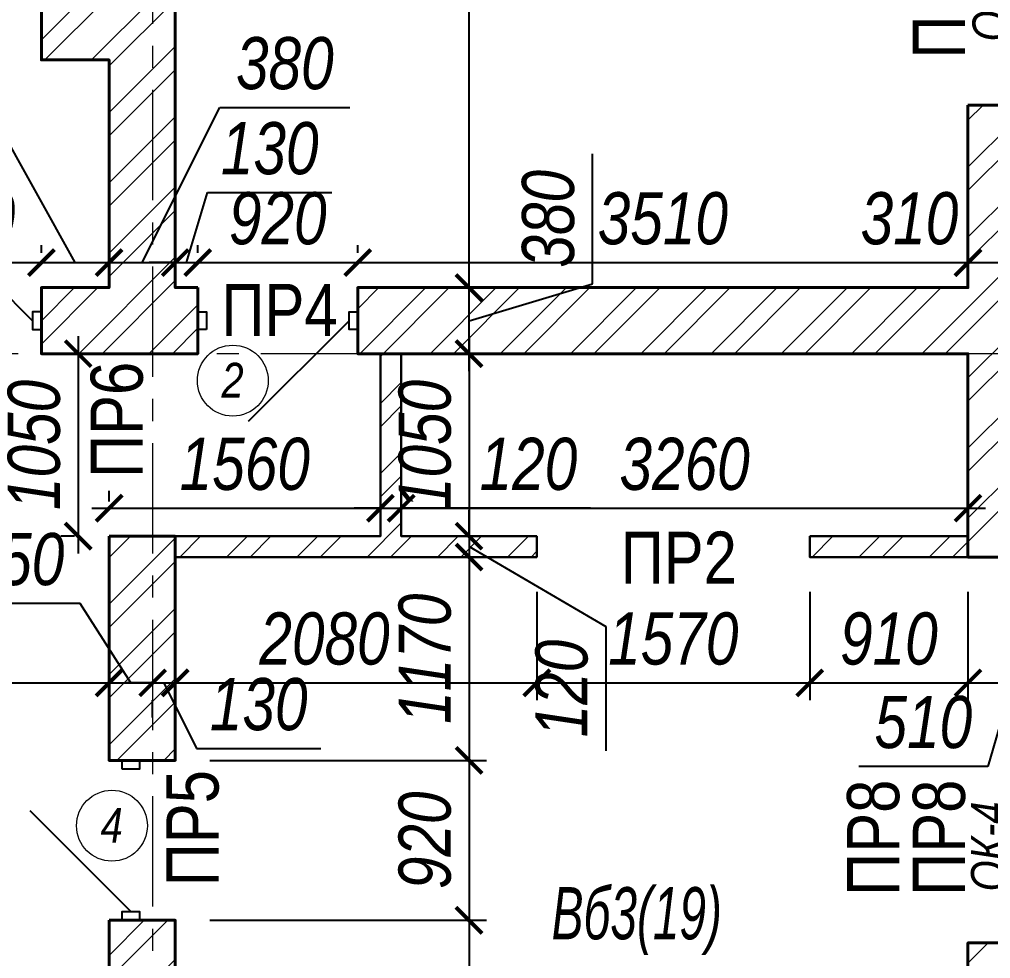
# Model space of a CAD drawing. Header units: millimetres. Extents: x 1582001 to 3303937, y 226471 to 491235.
# Drawn here: x 1807680 to 1813266, y 394728 to 400131 of the extents above; entities that cross this region are included whole.
import ezdxf
from ezdxf.enums import TextEntityAlignment as Align

# ---------------------------------------------------------------- set-up
doc = ezdxf.new("R2010")
doc.units = ezdxf.units.MM
doc.linetypes.add('CENTER', pattern=[50.8, 31.75, -6.35, 6.35, -6.35])
doc.layers.get('Defpoints').update_dxf_attribs({"color": 255, "lineweight": 30})
for name, color, linetype, lineweight in [('Двери', 173, 'Continuous', 25), ('Кирпич', 253, 'Continuous', 9), ('Маркировка', 253, 'Continuous', 18), ('Надписи', 7, 'Continuous', 15), ('Оси', 251, 'CENTER', 9), ('Перегородки', 202, 'Continuous', 30), ('ПЕРЕМЫЧКИ', 36, 'Continuous', 25), ('Размеры', 7, 'Continuous', 18), ('Стены несущие', 7, 'Continuous', 40)]:
    doc.layers.add(name, color=color, linetype=linetype, lineweight=lineweight)
doc.styles.add('style', font='ARIALNI.TTF', dxfattribs={"width": 0.98, "height": 300})
doc.styles.add('STYLE1', font='ARIALNI.TTF', dxfattribs={"height": 300})
doc.styles.add('стиль1', font='ARIALNI.TTF', dxfattribs={"width": 0.98, "height": 300})
doc.dimstyles.new('М100', dxfattribs={"dimtxt": 600, "dimasz": 150, "dimexe": 100, "dimexo": 200, "dimgap": 100, "dimtad": 1, "dimdec": 0, "dimtxsty": 'style', "dimblk": 'ARCHTICK', "dimcen": 150, "dimdle": 100, "dimclrt": 256, "dimadec": 0, "dimazin": 0, "dimtfac": 1, "dimtdec": 0, "dimtmove": 1, "dimatfit": 3, "dimldrblk": 'NONE', "dimfxl": 0, "dimarcsym": 0})

# ---------------------------------------------------------------- blocks, each defined once
blk = doc.blocks.new('*U14')
blk.add_line((-50, 0), (-721.8, 671.8))
for points in [[(-1000, 50), (-1050, 50), (-1050, -50), (-1000, -50)], [(0, 50), (-50, 50), (-50, -50), (0, -50)]]:
    blk.add_lwpolyline(points, close=True)
blk = doc.blocks.new('*U15')
blk.add_line((0, 50), (-579.8, 629.8))
for points in [[(-50, 870), (-50, 920), (50, 920), (50, 870)], [(-50, 0), (-50, 50), (50, 50), (50, 0)]]:
    blk.add_lwpolyline(points, close=True)
blk = doc.blocks.new('*U18')
blk.add_line((-50, 0), (-629.8, -579.8))
for points in [[(-870, -50), (-920, -50), (-920, 50), (-870, 50)], [(0, -50), (-50, -50), (-50, 50), (0, 50)]]:
    blk.add_lwpolyline(points, close=True)
blk = doc.blocks.new('_ArchTick')
at = {"color": 0, "linetype": 'ByBlock', "const_width": 0.15}
blk.add_lwpolyline([(-0.5, -0.5), (0.5, 0.5)], dxfattribs=at)
blk = doc.blocks.new('*D346')
at = {"layer": 'Defpoints', "color": 0, "lineweight": -3, "transparency": 16777216}
for p in [(1807805.7, 398732.2), (1806755.7, 398588.1), (1807805.7, 398588.1)]:
    blk.add_point(p, dxfattribs=at)
at = {"layer": 'Размеры', "color": 0, "lineweight": -2, "transparency": 16777216}
for p, q in [((1806755.7, 398788.1), (1806755.7, 398832.2)), ((1807805.7, 398788.1), (1807805.7, 398832.2)), ((1806655.7, 398732.2), (1807905.7, 398732.2))]:
    blk.add_line(p, q, dxfattribs=at)
at = {"layer": 'Размеры', "color": 0, "lineweight": -2, "transparency": 16777216, "xscale": 150, "yscale": 150, "zscale": 150, "rotation": 180}
blk.add_blockref('_ArchTick', (1806755.7, 398732.2), dxfattribs=at)
at = {"layer": 'Размеры', "color": 0, "lineweight": -2, "transparency": 16777216, "xscale": 150, "yscale": 150, "zscale": 150}
blk.add_blockref('_ArchTick', (1807805.7, 398732.2), dxfattribs=at)
at = {"layer": 'Размеры', "transparency": 16777216, "insert": (1807280.7, 398985.3), "char_height": 300, "attachment_point": 5, "style": 'style'}
blk.add_mtext('1050', dxfattribs=at)
blk = doc.blocks.new('_None')
blk = doc.blocks.new('*D347')
at = {"layer": 'Defpoints', "color": 0, "lineweight": -3, "transparency": 16777216}
for p in [(1808195.7, 398732.2), (1807805.7, 398588.1), (1808195.7, 398588.1)]:
    blk.add_point(p, dxfattribs=at)
at = {"layer": 'Размеры', "color": 0, "lineweight": -2, "transparency": 16777216}
for p, q in [((1807541.3, 399557.2), (1806794.6, 399557.2)), ((1808000.7, 398732.2), (1807541.3, 399557.2)), ((1807805.7, 398788.1), (1807805.7, 398832.2)), ((1808195.7, 398788.1), (1808195.7, 398832.2)), ((1807705.7, 398732.2), (1808295.7, 398732.2))]:
    blk.add_line(p, q, dxfattribs=at)
at = {"layer": 'Размеры', "color": 0, "lineweight": -2, "transparency": 16777216, "xscale": 150, "yscale": 150, "zscale": 150, "rotation": 180}
blk.add_blockref('_ArchTick', (1807805.7, 398732.2), dxfattribs=at)
at = {"layer": 'Размеры', "color": 0, "lineweight": -2, "transparency": 16777216, "xscale": 150, "yscale": 150, "zscale": 150}
blk.add_blockref('_ArchTick', (1808195.7, 398732.2), dxfattribs=at)
at = {"layer": 'Размеры', "transparency": 16777216, "insert": (1807168, 399810.3), "char_height": 300, "attachment_point": 5, "style": 'style'}
blk.add_mtext('390', dxfattribs=at)
blk = doc.blocks.new('*D348')
at = {"layer": 'Defpoints', "color": 0, "lineweight": -3, "transparency": 16777216}
for p in [(1808575.7, 398732.2), (1808195.7, 398588.1), (1808575.7, 398588.1)]:
    blk.add_point(p, dxfattribs=at)
at = {"layer": 'Размеры', "color": 0, "lineweight": -2, "transparency": 16777216}
for p, q in [((1808385.7, 398732.2), (1808833, 399624.7)), ((1808833, 399624.7), (1809579.7, 399624.7)), ((1808195.7, 398788.1), (1808195.7, 398832.2)), ((1808575.7, 398788.1), (1808575.7, 398832.2)), ((1808095.7, 398732.2), (1808675.7, 398732.2))]:
    blk.add_line(p, q, dxfattribs=at)
at = {"layer": 'Размеры', "color": 0, "lineweight": -2, "transparency": 16777216, "xscale": 150, "yscale": 150, "zscale": 150, "rotation": 180}
blk.add_blockref('_ArchTick', (1808195.7, 398732.2), dxfattribs=at)
at = {"layer": 'Размеры', "color": 0, "lineweight": -2, "transparency": 16777216, "xscale": 150, "yscale": 150, "zscale": 150}
blk.add_blockref('_ArchTick', (1808575.7, 398732.2), dxfattribs=at)
at = {"layer": 'Размеры', "transparency": 16777216, "insert": (1809206.3, 399877.8), "char_height": 300, "attachment_point": 5, "style": 'style'}
blk.add_mtext('380', dxfattribs=at)
blk = doc.blocks.new('*D349')
at = {"layer": 'Defpoints', "color": 0, "lineweight": -3, "transparency": 16777216}
for p in [(1808705.7, 398732.2), (1808575.7, 398588.1), (1808705.7, 398588.1)]:
    blk.add_point(p, dxfattribs=at)
at = {"layer": 'Размеры', "color": 0, "lineweight": -2, "transparency": 16777216}
for p, q in [((1808640.7, 398732.2), (1808761.7, 399135.3)), ((1808761.7, 399135.3), (1809476.9, 399135.3)), ((1808575.7, 398788.1), (1808575.7, 398832.2)), ((1808705.7, 398788.1), (1808705.7, 398832.2)), ((1808575.7, 398732.2), (1808425.7, 398732.2)), ((1808575.7, 398732.2), (1808705.7, 398732.2)), ((1808575.7, 398732.2), (1808705.7, 398732.2)), ((1808705.7, 398732.2), (1808855.7, 398732.2))]:
    blk.add_line(p, q, dxfattribs=at)
at = {"layer": 'Размеры', "color": 0, "lineweight": -2, "transparency": 16777216, "xscale": 150, "yscale": 150, "zscale": 150}
blk.add_blockref('_ArchTick', (1808575.7, 398732.2), dxfattribs=at)
at = {"layer": 'Размеры', "color": 0, "lineweight": -2, "transparency": 16777216, "xscale": 150, "yscale": 150, "zscale": 150, "rotation": 180}
blk.add_blockref('_ArchTick', (1808705.7, 398732.2), dxfattribs=at)
at = {"layer": 'Размеры', "transparency": 16777216, "insert": (1809119.3, 399388.5), "char_height": 300, "attachment_point": 5, "style": 'style'}
blk.add_mtext('130', dxfattribs=at)
blk = doc.blocks.new('*D350')
at = {"layer": 'Defpoints', "color": 0, "lineweight": -3, "transparency": 16777216}
for p in [(1809625.7, 398732.2), (1808705.7, 398588.1), (1809625.7, 398588.1)]:
    blk.add_point(p, dxfattribs=at)
at = {"layer": 'Размеры', "color": 0, "lineweight": -2, "transparency": 16777216}
for p, q in [((1808705.7, 398788.1), (1808705.7, 398832.2)), ((1809625.7, 398788.1), (1809625.7, 398832.2)), ((1808605.7, 398732.2), (1809725.7, 398732.2))]:
    blk.add_line(p, q, dxfattribs=at)
at = {"layer": 'Размеры', "color": 0, "lineweight": -2, "transparency": 16777216, "xscale": 150, "yscale": 150, "zscale": 150, "rotation": 180}
blk.add_blockref('_ArchTick', (1808705.7, 398732.2), dxfattribs=at)
at = {"layer": 'Размеры', "color": 0, "lineweight": -2, "transparency": 16777216, "xscale": 150, "yscale": 150, "zscale": 150}
blk.add_blockref('_ArchTick', (1809625.7, 398732.2), dxfattribs=at)
at = {"layer": 'Размеры', "transparency": 16777216, "insert": (1809165.7, 398985.3), "char_height": 300, "attachment_point": 5, "style": 'style'}
blk.add_mtext('920', dxfattribs=at)
blk = doc.blocks.new('*D351')
at = {"layer": 'Defpoints', "color": 0, "lineweight": -3, "transparency": 16777216}
for p in [(1813135.7, 398732.2), (1809625.7, 398588.1), (1813135.7, 398588.1)]:
    blk.add_point(p, dxfattribs=at)
at = {"layer": 'Размеры', "color": 0, "lineweight": -2, "transparency": 16777216}
for p, q in [((1809625.7, 398788.1), (1809625.7, 398832.2)), ((1813135.7, 398788.1), (1813135.7, 398832.2)), ((1809525.7, 398732.2), (1813235.7, 398732.2))]:
    blk.add_line(p, q, dxfattribs=at)
at = {"layer": 'Размеры', "color": 0, "lineweight": -2, "transparency": 16777216, "xscale": 150, "yscale": 150, "zscale": 150, "rotation": 180}
blk.add_blockref('_ArchTick', (1809625.7, 398732.2), dxfattribs=at)
at = {"layer": 'Размеры', "color": 0, "lineweight": -2, "transparency": 16777216, "xscale": 150, "yscale": 150, "zscale": 150}
blk.add_blockref('_ArchTick', (1813135.7, 398732.2), dxfattribs=at)
at = {"layer": 'Размеры', "transparency": 16777216, "insert": (1811380.7, 398985.3), "char_height": 300, "attachment_point": 5, "style": 'style'}
blk.add_mtext('3510', dxfattribs=at)
blk = doc.blocks.new('*D352')
at = {"layer": 'Defpoints', "color": 0, "lineweight": -3, "transparency": 16777216}
for p in [(1813445.7, 398732.2), (1813135.7, 398588.1), (1813445.7, 398604.5)]:
    blk.add_point(p, dxfattribs=at)
at = {"layer": 'Размеры', "color": 0, "lineweight": -2, "transparency": 16777216}
for p, q in [((1813135.7, 398788.1), (1813135.7, 398832.2)), ((1813445.7, 398804.5), (1813445.7, 398832.2)), ((1813035.7, 398732.2), (1813545.7, 398732.2))]:
    blk.add_line(p, q, dxfattribs=at)
at = {"layer": 'Размеры', "color": 0, "lineweight": -2, "transparency": 16777216, "xscale": 150, "yscale": 150, "zscale": 150, "rotation": 180}
blk.add_blockref('_ArchTick', (1813135.7, 398732.2), dxfattribs=at)
at = {"layer": 'Размеры', "color": 0, "lineweight": -2, "transparency": 16777216, "xscale": 150, "yscale": 150, "zscale": 150}
blk.add_blockref('_ArchTick', (1813445.7, 398732.2), dxfattribs=at)
at = {"layer": 'Размеры', "transparency": 16777216, "insert": (1812799.2, 398985.3), "char_height": 300, "attachment_point": 5, "style": 'style'}
blk.add_mtext('310', dxfattribs=at)
blk = doc.blocks.new('*D363')
at = {"layer": 'Defpoints', "color": 0, "lineweight": -3, "transparency": 16777216}
for p in [(1808195.7, 396314.3), (1808195.7, 396314.3), (1806235.7, 395888.1)]:
    blk.add_point(p, dxfattribs=at)
at = {"layer": 'Размеры', "color": 0, "lineweight": -2, "transparency": 16777216}
for p, q in [((1808195.7, 396514.3), (1808195.7, 396414.3)), ((1806235.7, 396088.1), (1806235.7, 396414.3)), ((1806135.7, 396314.3), (1808295.7, 396314.3))]:
    blk.add_line(p, q, dxfattribs=at)
at = {"layer": 'Размеры', "color": 0, "lineweight": -2, "transparency": 16777216, "xscale": 150, "yscale": 150, "zscale": 150, "rotation": 180}
blk.add_blockref('_ArchTick', (1806235.7, 396314.3), dxfattribs=at)
at = {"layer": 'Размеры', "color": 0, "lineweight": -2, "transparency": 16777216, "xscale": 150, "yscale": 150, "zscale": 150}
blk.add_blockref('_ArchTick', (1808195.7, 396314.3), dxfattribs=at)
at = {"layer": 'Размеры', "transparency": 16777216, "insert": (1807215.7, 396567.5), "char_height": 300, "attachment_point": 5, "style": 'style'}
blk.add_mtext('1960', dxfattribs=at)
blk = doc.blocks.new('*D257')
at = {"layer": 'Defpoints', "color": 0, "lineweight": -3, "transparency": 16777216}
for p in [(1808195.7, 396314.3), (1808445.7, 396314.3), (1808445.7, 396314.3)]:
    blk.add_point(p, dxfattribs=at)
at = {"layer": 'Размеры', "color": 0, "lineweight": -2, "transparency": 16777216}
for p, q in [((1808029.5, 396771.2), (1807284.2, 396771.2)), ((1808320.7, 396314.3), (1808029.5, 396771.2)), ((1808195.7, 396514.3), (1808195.7, 396414.3)), ((1808095.7, 396314.3), (1808545.7, 396314.3)), ((1808445.7, 396114.3), (1808445.7, 396214.3))]:
    blk.add_line(p, q, dxfattribs=at)
at = {"layer": 'Размеры', "color": 0, "lineweight": -2, "transparency": 16777216, "xscale": 150, "yscale": 150, "zscale": 150, "rotation": 180}
blk.add_blockref('_ArchTick', (1808195.7, 396314.3), dxfattribs=at)
at = {"layer": 'Размеры', "color": 0, "lineweight": -2, "transparency": 16777216, "xscale": 150, "yscale": 150, "zscale": 150}
blk.add_blockref('_ArchTick', (1808445.7, 396314.3), dxfattribs=at)
at = {"layer": 'Размеры', "transparency": 16777216, "insert": (1807656.9, 397024.4), "char_height": 300, "attachment_point": 5, "style": 'style'}
blk.add_mtext('250', dxfattribs=at)
blk = doc.blocks.new('*D364')
at = {"layer": 'Defpoints', "color": 0, "lineweight": -3, "transparency": 16777216}
for p in [(1808445.7, 396314.3), (1808575.7, 396314.3), (1808575.7, 396314.3)]:
    blk.add_point(p, dxfattribs=at)
at = {"layer": 'Размеры', "color": 0, "lineweight": -2, "transparency": 16777216}
for p, q in [((1808575.7, 396514.3), (1808575.7, 396414.3)), ((1808445.7, 396314.3), (1808295.7, 396314.3)), ((1808445.7, 396314.3), (1808575.7, 396314.3)), ((1808445.7, 396314.3), (1808575.7, 396314.3)), ((1808510.7, 396314.3), (1808698.2, 395936.7)), ((1808575.7, 396314.3), (1808725.7, 396314.3)), ((1808445.7, 396114.3), (1808445.7, 396214.3)), ((1808698.2, 395936.7), (1809413.4, 395936.7))]:
    blk.add_line(p, q, dxfattribs=at)
at = {"layer": 'Размеры', "color": 0, "lineweight": -2, "transparency": 16777216, "xscale": 150, "yscale": 150, "zscale": 150}
blk.add_blockref('_ArchTick', (1808445.7, 396314.3), dxfattribs=at)
at = {"layer": 'Размеры', "color": 0, "lineweight": -2, "transparency": 16777216, "xscale": 150, "yscale": 150, "zscale": 150, "rotation": 180}
blk.add_blockref('_ArchTick', (1808575.7, 396314.3), dxfattribs=at)
at = {"layer": 'Размеры', "transparency": 16777216, "insert": (1809055.8, 396189.9), "char_height": 300, "attachment_point": 5, "style": 'style'}
blk.add_mtext('130', dxfattribs=at)
blk = doc.blocks.new('*D365')
at = {"layer": 'Defpoints', "color": 0, "lineweight": -3, "transparency": 16777216}
for p in [(1810655.7, 397038.1), (1808575.7, 396314.3), (1810655.7, 396314.3)]:
    blk.add_point(p, dxfattribs=at)
at = {"layer": 'Размеры', "color": 0, "lineweight": -2, "transparency": 16777216}
for p, q in [((1810655.7, 396838.1), (1810655.7, 396214.3)), ((1808575.7, 396514.3), (1808575.7, 396414.3)), ((1808475.7, 396314.3), (1810755.7, 396314.3))]:
    blk.add_line(p, q, dxfattribs=at)
at = {"layer": 'Размеры', "color": 0, "lineweight": -2, "transparency": 16777216, "xscale": 150, "yscale": 150, "zscale": 150, "rotation": 180}
blk.add_blockref('_ArchTick', (1808575.7, 396314.3), dxfattribs=at)
at = {"layer": 'Размеры', "color": 0, "lineweight": -2, "transparency": 16777216, "xscale": 150, "yscale": 150, "zscale": 150}
blk.add_blockref('_ArchTick', (1810655.7, 396314.3), dxfattribs=at)
at = {"layer": 'Размеры', "transparency": 16777216, "insert": (1809434.5, 396567.5), "char_height": 300, "attachment_point": 5, "style": 'style'}
blk.add_mtext('2080', dxfattribs=at)
blk = doc.blocks.new('*D366')
at = {"layer": 'Defpoints', "color": 0, "lineweight": -3, "transparency": 16777216}
for p in [(1810655.7, 397038.1), (1812225.7, 397038.1), (1812225.7, 396314.3)]:
    blk.add_point(p, dxfattribs=at)
at = {"layer": 'Размеры', "color": 0, "lineweight": -2, "transparency": 16777216}
for p, q in [((1810655.7, 396838.1), (1810655.7, 396214.3)), ((1812225.7, 396838.1), (1812225.7, 396214.3)), ((1810555.7, 396314.3), (1812325.7, 396314.3))]:
    blk.add_line(p, q, dxfattribs=at)
at = {"layer": 'Размеры', "color": 0, "lineweight": -2, "transparency": 16777216, "xscale": 150, "yscale": 150, "zscale": 150, "rotation": 180}
blk.add_blockref('_ArchTick', (1810655.7, 396314.3), dxfattribs=at)
at = {"layer": 'Размеры', "color": 0, "lineweight": -2, "transparency": 16777216, "xscale": 150, "yscale": 150, "zscale": 150}
blk.add_blockref('_ArchTick', (1812225.7, 396314.3), dxfattribs=at)
at = {"layer": 'Размеры', "transparency": 16777216, "insert": (1811440.7, 396567.5), "char_height": 300, "attachment_point": 5, "style": 'style'}
blk.add_mtext('1570', dxfattribs=at)
blk = doc.blocks.new('*D367')
at = {"layer": 'Defpoints', "color": 0, "lineweight": -3, "transparency": 16777216}
for p in [(1812225.7, 397038.1), (1813135.7, 397038.1), (1813135.7, 396314.3)]:
    blk.add_point(p, dxfattribs=at)
at = {"layer": 'Размеры', "color": 0, "lineweight": -2, "transparency": 16777216}
for p, q in [((1812225.7, 396838.1), (1812225.7, 396214.3)), ((1813135.7, 396838.1), (1813135.7, 396214.3)), ((1812125.7, 396314.3), (1813235.7, 396314.3))]:
    blk.add_line(p, q, dxfattribs=at)
at = {"layer": 'Размеры', "color": 0, "lineweight": -2, "transparency": 16777216, "xscale": 150, "yscale": 150, "zscale": 150, "rotation": 180}
blk.add_blockref('_ArchTick', (1812225.7, 396314.3), dxfattribs=at)
at = {"layer": 'Размеры', "color": 0, "lineweight": -2, "transparency": 16777216, "xscale": 150, "yscale": 150, "zscale": 150}
blk.add_blockref('_ArchTick', (1813135.7, 396314.3), dxfattribs=at)
at = {"layer": 'Размеры', "transparency": 16777216, "insert": (1812680.7, 396567.5), "char_height": 300, "attachment_point": 5, "style": 'style'}
blk.add_mtext('910', dxfattribs=at)
blk = doc.blocks.new('*D368')
at = {"layer": 'Defpoints', "color": 0, "lineweight": -3, "transparency": 16777216}
for p in [(1813135.7, 397038.1), (1813645.7, 397038.1), (1813645.7, 396314.3)]:
    blk.add_point(p, dxfattribs=at)
at = {"layer": 'Размеры', "color": 0, "lineweight": -2, "transparency": 16777216}
for p, q in [((1813135.7, 396838.1), (1813135.7, 396214.3)), ((1813645.7, 396838.1), (1813645.7, 396214.3)), ((1813035.7, 396314.3), (1813745.7, 396314.3)), ((1813390.7, 396314.3), (1813249.7, 395833.5)), ((1813249.7, 395833.5), (1812508, 395833.5))]:
    blk.add_line(p, q, dxfattribs=at)
at = {"layer": 'Размеры', "color": 0, "lineweight": -2, "transparency": 16777216, "xscale": 150, "yscale": 150, "zscale": 150, "rotation": 180}
blk.add_blockref('_ArchTick', (1813135.7, 396314.3), dxfattribs=at)
at = {"layer": 'Размеры', "color": 0, "lineweight": -2, "transparency": 16777216, "xscale": 150, "yscale": 150, "zscale": 150}
blk.add_blockref('_ArchTick', (1813645.7, 396314.3), dxfattribs=at)
at = {"layer": 'Размеры', "transparency": 16777216, "insert": (1812878.9, 396086.7), "char_height": 300, "attachment_point": 5, "style": 'style'}
blk.add_mtext('510', dxfattribs=at)
blk = doc.blocks.new('*D303')
at = {"layer": 'Defpoints', "color": 0, "lineweight": -3, "transparency": 16777216}
for p in [(1809755.7, 397319.1), (1808195.7, 397158.1), (1809755.7, 397158.1)]:
    blk.add_point(p, dxfattribs=at)
at = {"layer": 'Размеры', "color": 0, "lineweight": -2, "transparency": 16777216}
for p, q in [((1808195.7, 397358.1), (1808195.7, 397419.1)), ((1809755.7, 397358.1), (1809755.7, 397419.1)), ((1808095.7, 397319.1), (1809855.7, 397319.1))]:
    blk.add_line(p, q, dxfattribs=at)
at = {"layer": 'Размеры', "color": 0, "lineweight": -2, "transparency": 16777216, "xscale": 150, "yscale": 150, "zscale": 150, "rotation": 180}
blk.add_blockref('_ArchTick', (1808195.7, 397319.1), dxfattribs=at)
at = {"layer": 'Размеры', "color": 0, "lineweight": -2, "transparency": 16777216, "xscale": 150, "yscale": 150, "zscale": 150}
blk.add_blockref('_ArchTick', (1809755.7, 397319.1), dxfattribs=at)
at = {"layer": 'Размеры', "transparency": 16777216, "insert": (1808975.7, 397572.3), "char_height": 300, "attachment_point": 5, "style": 'style'}
blk.add_mtext('1560', dxfattribs=at)
blk = doc.blocks.new('*D304')
at = {"layer": 'Defpoints', "color": 0, "lineweight": -3, "transparency": 16777216}
for p in [(1809875.7, 397319.1), (1809755.7, 397158.1), (1809875.7, 397158.1)]:
    blk.add_point(p, dxfattribs=at)
at = {"layer": 'Размеры', "color": 0, "lineweight": -2, "transparency": 16777216}
for p, q in [((1809755.7, 397358.1), (1809755.7, 397419.1)), ((1809875.7, 397358.1), (1809875.7, 397419.1)), ((1809755.7, 397319.1), (1809605.7, 397319.1)), ((1809755.7, 397319.1), (1809875.7, 397319.1)), ((1809755.7, 397319.1), (1809875.7, 397319.1)), ((1809875.7, 397319.1), (1810025.7, 397319.1)), ((1810965.1, 397319.1), (1809875.7, 397319.1))]:
    blk.add_line(p, q, dxfattribs=at)
at = {"layer": 'Размеры', "color": 0, "lineweight": -2, "transparency": 16777216, "xscale": 150, "yscale": 150, "zscale": 150}
blk.add_blockref('_ArchTick', (1809755.7, 397319.1), dxfattribs=at)
at = {"layer": 'Размеры', "color": 0, "lineweight": -2, "transparency": 16777216, "xscale": 150, "yscale": 150, "zscale": 150, "rotation": 180}
blk.add_blockref('_ArchTick', (1809875.7, 397319.1), dxfattribs=at)
at = {"layer": 'Размеры', "transparency": 16777216, "insert": (1810607.5, 397572.3), "char_height": 300, "attachment_point": 5, "style": 'style'}
blk.add_mtext('120', dxfattribs=at)
blk = doc.blocks.new('*D305')
at = {"layer": 'Defpoints', "color": 0, "lineweight": -3, "transparency": 16777216}
for p in [(1813135.7, 397319.1), (1809875.7, 397158.1), (1813135.7, 397158.1)]:
    blk.add_point(p, dxfattribs=at)
at = {"layer": 'Размеры', "color": 0, "lineweight": -2, "transparency": 16777216}
for p, q in [((1809875.7, 397358.1), (1809875.7, 397419.1)), ((1813135.7, 397358.1), (1813135.7, 397419.1)), ((1809775.7, 397319.1), (1813235.7, 397319.1))]:
    blk.add_line(p, q, dxfattribs=at)
at = {"layer": 'Размеры', "color": 0, "lineweight": -2, "transparency": 16777216, "xscale": 150, "yscale": 150, "zscale": 150, "rotation": 180}
blk.add_blockref('_ArchTick', (1809875.7, 397319.1), dxfattribs=at)
at = {"layer": 'Размеры', "color": 0, "lineweight": -2, "transparency": 16777216, "xscale": 150, "yscale": 150, "zscale": 150}
blk.add_blockref('_ArchTick', (1813135.7, 397319.1), dxfattribs=at)
at = {"layer": 'Размеры', "transparency": 16777216, "insert": (1811505.7, 397572.3), "char_height": 300, "attachment_point": 5, "style": 'style'}
blk.add_mtext('3260', dxfattribs=at)
blk = doc.blocks.new('*D306')
at = {"layer": 'Defpoints', "color": 0, "lineweight": -3, "transparency": 16777216}
for p in [(1809875.7, 398208.1), (1809875.7, 397158.1), (1810265.7, 397158.1)]:
    blk.add_point(p, dxfattribs=at)
at = {"layer": 'Размеры', "color": 0, "lineweight": -2, "transparency": 16777216}
for p, q in [((1810265.7, 398308.1), (1810265.7, 397058.1)), ((1810075.7, 398208.1), (1810365.7, 398208.1)), ((1810075.7, 397158.1), (1810365.7, 397158.1))]:
    blk.add_line(p, q, dxfattribs=at)
at = {"layer": 'Размеры', "color": 0, "lineweight": -2, "transparency": 16777216, "xscale": 150, "yscale": 150, "zscale": 150}
for p, rotation in [((1810265.7, 398208.1), 90), ((1810265.7, 397158.1), 270)]:
    blk.add_blockref('_ArchTick', p, dxfattribs=dict(at, rotation=rotation))
at = {"layer": 'Размеры', "transparency": 16777216, "insert": (1810012.5, 397683.1), "char_height": 300, "attachment_point": 5, "rotation": 90, "style": 'style'}
blk.add_mtext('1050', dxfattribs=at)
blk = doc.blocks.new('*D307')
at = {"layer": 'Defpoints', "color": 0, "lineweight": -3, "transparency": 16777216}
for p in [(1809875.7, 397158.1), (1809870.9, 397038.1), (1810265.7, 397038.1)]:
    blk.add_point(p, dxfattribs=at)
at = {"layer": 'Размеры', "color": 0, "lineweight": -2, "transparency": 16777216}
for p, q in [((1810265.7, 397158.1), (1810265.7, 397308.1)), ((1810075.7, 397158.1), (1810365.7, 397158.1)), ((1810265.7, 397158.1), (1810265.7, 397038.1)), ((1810265.7, 397158.1), (1810265.7, 397038.1)), ((1810265.7, 397098.1), (1811052.4, 396639.3)), ((1810070.9, 397038.1), (1810365.7, 397038.1)), ((1810265.7, 397038.1), (1810265.7, 396888.1)), ((1811052.4, 396639.3), (1811052.4, 395924.1))]:
    blk.add_line(p, q, dxfattribs=at)
at = {"layer": 'Размеры', "color": 0, "lineweight": -2, "transparency": 16777216, "xscale": 150, "yscale": 150, "zscale": 150}
for p, rotation in [((1810265.7, 397158.1), 270), ((1810265.7, 397038.1), 90)]:
    blk.add_blockref('_ArchTick', p, dxfattribs=dict(at, rotation=rotation))
at = {"layer": 'Размеры', "transparency": 16777216, "insert": (1810799.2, 396281.7), "char_height": 300, "attachment_point": 5, "rotation": 90, "style": 'style'}
blk.add_mtext('120', dxfattribs=at)
blk = doc.blocks.new('*D308')
at = {"layer": 'Defpoints', "color": 0, "lineweight": -3, "transparency": 16777216}
for p in [(1809870.9, 397038.1), (1808575.7, 395868.1), (1810265.7, 395868.1)]:
    blk.add_point(p, dxfattribs=at)
at = {"layer": 'Размеры', "color": 0, "lineweight": -2, "transparency": 16777216}
for p, q in [((1810265.7, 397138.1), (1810265.7, 395768.1)), ((1810070.9, 397038.1), (1810365.7, 397038.1)), ((1808775.7, 395868.1), (1810365.7, 395868.1))]:
    blk.add_line(p, q, dxfattribs=at)
at = {"layer": 'Размеры', "color": 0, "lineweight": -2, "transparency": 16777216, "xscale": 150, "yscale": 150, "zscale": 150}
for p, rotation in [((1810265.7, 397038.1), 90), ((1810265.7, 395868.1), 270)]:
    blk.add_blockref('_ArchTick', p, dxfattribs=dict(at, rotation=rotation))
at = {"layer": 'Размеры', "transparency": 16777216, "insert": (1810012.5, 396453.1), "char_height": 300, "attachment_point": 5, "rotation": 90, "style": 'style'}
blk.add_mtext('1170', dxfattribs=at)
blk = doc.blocks.new('*D309')
at = {"layer": 'Defpoints', "color": 0, "lineweight": -3, "transparency": 16777216}
for p in [(1808575.7, 395868.1), (1808575.7, 394948.1), (1810265.7, 394948.1)]:
    blk.add_point(p, dxfattribs=at)
at = {"layer": 'Размеры', "color": 0, "lineweight": -2, "transparency": 16777216}
for p, q in [((1810265.7, 395968.1), (1810265.7, 394848.1)), ((1808775.7, 395868.1), (1810365.7, 395868.1)), ((1808775.7, 394948.1), (1810365.7, 394948.1))]:
    blk.add_line(p, q, dxfattribs=at)
at = {"layer": 'Размеры', "color": 0, "lineweight": -2, "transparency": 16777216, "xscale": 150, "yscale": 150, "zscale": 150}
for p, rotation in [((1810265.7, 395868.1), 90), ((1810265.7, 394948.1), 270)]:
    blk.add_blockref('_ArchTick', p, dxfattribs=dict(at, rotation=rotation))
at = {"layer": 'Размеры', "transparency": 16777216, "insert": (1810012.5, 395408.1), "char_height": 300, "attachment_point": 5, "rotation": 90, "style": 'style'}
blk.add_mtext('920', dxfattribs=at)
blk = doc.blocks.new('*D310')
at = {"layer": 'Defpoints', "color": 0, "lineweight": -3, "transparency": 16777216}
for p in [(1808575.7, 394948.1), (1808575.7, 393648.1), (1810265.7, 393648.1)]:
    blk.add_point(p, dxfattribs=at)
at = {"layer": 'Размеры', "color": 0, "lineweight": -2, "transparency": 16777216}
for p, q in [((1810265.7, 395048.1), (1810265.7, 393548.1)), ((1808775.7, 394948.1), (1810365.7, 394948.1)), ((1808775.7, 393648.1), (1810365.7, 393648.1))]:
    blk.add_line(p, q, dxfattribs=at)
at = {"layer": 'Размеры', "color": 0, "lineweight": -2, "transparency": 16777216, "xscale": 150, "yscale": 150, "zscale": 150}
for p, rotation in [((1810265.7, 394948.1), 90), ((1810265.7, 393648.1), 270)]:
    blk.add_blockref('_ArchTick', p, dxfattribs=dict(at, rotation=rotation))
at = {"layer": 'Размеры', "transparency": 16777216, "insert": (1810012.5, 394298.1), "char_height": 300, "attachment_point": 5, "rotation": 90, "style": 'style'}
blk.add_mtext('1300', dxfattribs=at)
blk = doc.blocks.new('*D318')
at = {"layer": 'Defpoints', "color": 0, "lineweight": -3, "transparency": 16777216}
for p in [(1809625.7, 398588.1), (1810265.7, 398588.1), (1809625.7, 398208.1)]:
    blk.add_point(p, dxfattribs=at)
at = {"layer": 'Размеры', "color": 0, "lineweight": -2, "transparency": 16777216}
for p, q in [((1810975.2, 398611), (1810975.2, 399357.6)), ((1810265.7, 398108.1), (1810265.7, 398688.1)), ((1809825.7, 398588.1), (1810365.7, 398588.1)), ((1810265.7, 398398.1), (1810975.2, 398611)), ((1809825.7, 398208.1), (1810365.7, 398208.1))]:
    blk.add_line(p, q, dxfattribs=at)
at = {"layer": 'Размеры', "color": 0, "lineweight": -2, "transparency": 16777216, "xscale": 150, "yscale": 150, "zscale": 150}
for p, rotation in [((1810265.7, 398588.1), 90), ((1810265.7, 398208.1), 270)]:
    blk.add_blockref('_ArchTick', p, dxfattribs=dict(at, rotation=rotation))
at = {"layer": 'Размеры', "transparency": 16777216, "insert": (1810722, 398984.3), "char_height": 300, "attachment_point": 5, "rotation": 90, "style": 'style'}
blk.add_mtext('380', dxfattribs=at)
blk = doc.blocks.new('*D185')
at = {"layer": 'Defpoints', "color": 0, "lineweight": -3, "transparency": 16777216}
for p in [(1810265.7, 404188.1), (1810265.7, 404188.1), (1809625.7, 398588.1)]:
    blk.add_point(p, dxfattribs=at)
at = {"layer": 'Размеры', "color": 0, "lineweight": -2, "transparency": 16777216}
for p, q in [((1810265.7, 398488.1), (1810265.7, 404288.1)), ((1810065.7, 404188.1), (1810165.7, 404188.1)), ((1809825.7, 398588.1), (1810365.7, 398588.1))]:
    blk.add_line(p, q, dxfattribs=at)
at = {"layer": 'Размеры', "color": 0, "lineweight": -2, "transparency": 16777216, "xscale": 150, "yscale": 150, "zscale": 150}
for p, rotation in [((1810265.7, 404188.1), 90), ((1810265.7, 398588.1), 270)]:
    blk.add_blockref('_ArchTick', p, dxfattribs=dict(at, rotation=rotation))
at = {"layer": 'Размеры', "transparency": 16777216, "insert": (1810012.5, 401793.2), "char_height": 300, "attachment_point": 5, "rotation": 90, "style": 'style'}
blk.add_mtext('5600', dxfattribs=at)
blk = doc.blocks.new('*D790')
at = {"layer": 'Defpoints', "color": 0, "lineweight": -3, "transparency": 16777216}
for p in [(1807945.9, 398208.1), (1808017.4, 397158.1), (1808195.7, 397158.1)]:
    blk.add_point(p, dxfattribs=at)
at = {"layer": 'Размеры', "color": 0, "lineweight": -2, "transparency": 16777216}
for p, q in [((1808017.4, 398308.1), (1808017.4, 397058.1)), ((1808145.9, 398208.1), (1808117.4, 398208.1)), ((1807995.7, 397158.1), (1807917.4, 397158.1))]:
    blk.add_line(p, q, dxfattribs=at)
at = {"layer": 'Размеры', "color": 0, "lineweight": -2, "transparency": 16777216, "xscale": 150, "yscale": 150, "zscale": 150}
for p, rotation in [((1808017.4, 398208.1), 90), ((1808017.4, 397158.1), 270)]:
    blk.add_blockref('_ArchTick', p, dxfattribs=dict(at, rotation=rotation))
at = {"layer": 'Размеры', "transparency": 16777216, "insert": (1807764.2, 397683.1), "char_height": 300, "attachment_point": 5, "rotation": 90, "style": 'style'}
blk.add_mtext('1050', dxfattribs=at)

msp = doc.modelspace()

# ---------------------------------------------------------------- hatches: boundary and pattern name
at = {"layer": 'Кирпич'}
h = msp.add_hatch(dxfattribs=at)
h.set_pattern_fill('ANSI32', color=256, scale=30, style=0)
h.set_pattern_definition([(45, (344110.15, 96926.34), (-202.055763, 202.055763), []), (45, (344244.86, 96926.34), (-202.055763, 202.055763), [])])
h.paths.add_polyline_path([(1800655.7, 394708.1), (1800655.7, 394773.1), (1801165.7, 394773.1), (1801165.7, 394198.1), (1798695.7, 394198.1), (1798695.7, 392098.1), (1801825.7, 392098.1), (1801825.7, 391718.1), (1798695.7, 391718.1), (1798695.7, 388328.1), (1799615.7, 388328.1), (1799615.7, 387818.1), (1798185.7, 387818.1), (1798185.7, 394708.1)])
h.paths.add_polyline_path([(1801165.7, 393158.1), (1801045.7, 393158.1), (1801045.7, 394198.1), (1801165.7, 394198.1), (1801165.7, 393398.1), (1805075.7, 393398.1), (1805075.7, 394578.1), (1805195.7, 394578.1), (1805195.7, 393278.1), (1801165.7, 393278.1)])
h.paths.add_polyline_path([(1802745.7, 392098.1), (1804165.7, 392098.1), (1804165.7, 391718.1), (1802745.7, 391718.1)])
h.paths.add_polyline_path([(1803395.7, 391718.1), (1803515.7, 391718.1), (1803515.7, 388328.1), (1803395.7, 388328.1)])
h.paths.add_polyline_path([(1802875.7, 388328.1), (1804295.7, 388328.1), (1804295.7, 387818.1), (1802875.7, 387818.1)])
h.paths.add_polyline_path([(1808195.7, 392218.1), (1808575.7, 392218.1), (1808575.7, 387578.1), (1808065.7, 387578.1), (1808065.7, 387818.1), (1807555.7, 387818.1), (1807555.7, 388328.1), (1808195.7, 388328.1), (1808195.7, 391718.1), (1805085.7, 391718.1), (1805085.7, 392098.1), (1808195.7, 392098.1)])
h.paths.add_polyline_path([(1808575.7, 386528.1), (1808065.7, 386528.1), (1808065.7, 386018.1), (1808575.7, 386018.1)])
h.paths.add_polyline_path([(1808195.7, 394948.1), (1808575.7, 394948.1), (1808575.7, 393648.1), (1813135.7, 393648.1), (1813135.7, 394818.1), (1813645.7, 394818.1), (1813645.7, 391088.1), (1813135.7, 391088.1), (1813135.7, 393268.4), (1808575.7, 393268.4), (1808575.7, 393138.1), (1808195.7, 393138.1)])
h.paths.add_polyline_path([(1813135.7, 388738.1), (1813645.7, 388738.1), (1813645.7, 386018.1), (1813135.7, 386018.1)])
h.paths.add_polyline_path([(1808195.7, 397158.1), (1808575.7, 397158.1), (1808575.7, 395868.1), (1808195.7, 395868.1)])
h.paths.add_polyline_path([(1809755.7, 398208.1), (1809755.7, 397158.1), (1808575.7, 397158.1), (1808575.7, 397038.1), (1810655.7, 397038.1), (1810655.7, 397158.1), (1809875.7, 397158.1), (1809875.7, 398208.1)])
h.paths.add_polyline_path([(1813135.7, 399638.1), (1813645.7, 399638.1), (1813645.7, 397038.1), (1813135.7, 397038.1), (1813135.7, 398208.1), (1809625.7, 398208.1), (1809625.7, 398588.1), (1813135.7, 398588.1)])
h.paths.add_polyline_path([(1812225.7, 397158.1), (1813135.7, 397158.1), (1813135.7, 397038.1), (1812225.7, 397038.1)], flags=17)
h.paths.add_polyline_path([(1803125.7, 396008.1), (1803515.7, 396008.1), (1803515.7, 398208.1), (1803635.7, 398208.1), (1803635.7, 396008.1), (1804025.7, 396008.1), (1804025.7, 395888.1), (1803125.7, 395888.1)], flags=17)
h.paths.add_polyline_path([(1806115.7, 398208.1), (1806235.7, 398208.1), (1806235.7, 395888.1), (1805195.7, 395888.1), (1805195.7, 395498.1), (1805075.7, 395498.1), (1805075.7, 395888.1), (1804945.7, 395888.1), (1804945.7, 396008.1), (1806115.7, 396008.1)])
h.paths.add_polyline_path([(1800655.7, 399878.1), (1801165.7, 399878.1), (1801165.7, 398588.1), (1806115.7, 398588.1), (1806115.7, 398848.1), (1806365.7, 398848.1), (1806365.7, 398588.1), (1806755.7, 398588.1), (1806755.7, 398208.1), (1801165.7, 398208.1), (1801165.7, 395823.1), (1800655.7, 395823.1)])
h.paths.add_polyline_path([(1801165.7, 400928.1), (1800655.7, 400928.1), (1800655.7, 401698.1), (1801685.7, 401698.1), (1801685.7, 401188.1), (1801165.7, 401188.1)])
h.paths.add_polyline_path([(1803390.7, 401188.1), (1803640.7, 401188.1), (1803640.7, 398588.1), (1803390.7, 398588.1)])
h.paths.add_polyline_path([(1804300.7, 401188.1), (1802735.7, 401188.1), (1802735.7, 401698.1), (1804300.7, 401698.1)])
h.paths.add_polyline_path([(1808705.7, 398588.1), (1808705.7, 398208.1), (1807805.7, 398208.1), (1807805.7, 398588.1), (1808195.7, 398588.1), (1808195.7, 399898.1), (1807805.7, 399898.1), (1807805.7, 400408.1), (1808065.7, 400408.1), (1808065.7, 404698.1), (1808575.7, 404698.1), (1808575.7, 398588.1)])
h.paths.add_polyline_path([(1805350.7, 401698.1), (1806625.7, 401698.1), (1806625.7, 400408.1), (1806755.7, 400408.1), (1806755.7, 399898.1), (1806365.7, 399898.1), (1806365.7, 399768.1), (1806115.7, 399768.1), (1806115.7, 401188.1), (1805350.7, 401188.1)])
h.paths.add_polyline_path([(1813645.7, 404698.1), (1813135.7, 404698.1), (1813135.7, 401988.1), (1813645.7, 401988.1)])
h.paths.add_polyline_path([(1802205.7, 396008.1), (1801165.7, 396008.1), (1801165.7, 395888.1), (1802205.7, 395888.1)], flags=17)
h.paths.add_polyline_path([(1801045.7, 392238.1), (1801165.7, 392238.1), (1801165.7, 392098.1), (1801045.7, 392098.1)], flags=17)

# ---------------------------------------------------------------- linework, layer by layer
at = {"layer": 'Маркировка', "color": 5}
for centre in [(1808906.9, 398053.1), (1808211.7, 395492.5)]:
    msp.add_circle(centre, 203.9, dxfattribs=at)
at = {"layer": 'Оси', "ltscale": 20}
for p, q in [((1808445.7, 407853.6), (1808445.7, 382872.6)), ((1816815.7, 398208.1), (1795015.7, 398208.1))]:
    msp.add_line(p, q, dxfattribs=at)
at = {"layer": 'Перегородки'}
msp.add_lwpolyline([(1809755.7, 398208.1), (1809755.7, 397158.1), (1808575.7, 397158.1), (1808575.7, 397038.1), (1810655.7, 397038.1), (1810655.7, 397158.1), (1809875.7, 397158.1), (1809875.7, 398208.1), (1809755.7, 398208.1)], dxfattribs=at)
msp.add_lwpolyline([(1812225.7, 397158.1), (1813135.7, 397158.1), (1813135.7, 397038.1), (1812225.7, 397038.1)], close=True, dxfattribs=at)
at = {"layer": 'Стены несущие'}
for points in [[(1808705.7, 398588.1), (1808705.7, 398208.1), (1807805.7, 398208.1), (1807805.7, 398588.1), (1808195.7, 398588.1), (1808195.7, 399898.1), (1807805.7, 399898.1), (1807805.7, 400408.1), (1808065.7, 400408.1), (1808065.7, 404698.1), (1808575.7, 404698.1), (1808575.7, 398588.1), (1808705.7, 398588.1)], [(1813135.7, 399638.1), (1813645.7, 399638.1), (1813645.7, 397038.1), (1813135.7, 397038.1), (1813135.7, 398208.1), (1809625.7, 398208.1), (1809625.7, 398588.1), (1813135.7, 398588.1), (1813135.7, 399638.1)], [(1808195.7, 397158.1), (1808575.7, 397158.1), (1808575.7, 395868.1), (1808195.7, 395868.1), (1808195.7, 397158.1)], [(1808195.7, 394948.1), (1808575.7, 394948.1), (1808575.7, 393648.1), (1813135.7, 393648.1), (1813135.7, 394818.1), (1813645.7, 394818.1), (1813645.7, 391088.1), (1813135.7, 391088.1), (1813135.7, 393268.4), (1808575.7, 393268.4), (1808575.7, 393138.1), (1808195.7, 393138.1), (1808195.7, 394948.1)]]:
    msp.add_lwpolyline(points, dxfattribs=at)

# ---------------------------------------------------------------- block references
at = {"layer": 'Двери'}
for name, p in [('*U14', (1807805.7, 398398.1)), ('*U18', (1809625.7, 398398.1)), ('*U15', (1808320.7, 394948.1))]:
    msp.add_blockref(name, p, dxfattribs=at)

# ---------------------------------------------------------------- texts
at = {"layer": 'Маркировка', "color": 1, "style": 'стиль1'}
for s, p in [('ОК-1', (1813261.5, 400263.3)), ('ОК-4', (1813253.1, 395372.9))]:
    msp.add_text(s, height=200, rotation=90, dxfattribs=at).set_placement(p, align=Align.MIDDLE_CENTER)
at = {"layer": 'Маркировка', "color": 5, "style": 'стиль1'}
for s, p in [('2', (1808905.6, 398055.7)), ('4', (1808210.3, 395495.2))]:
    msp.add_text(s, height=200, dxfattribs=at).set_placement(p, align=Align.MIDDLE_CENTER)
at = {"layer": 'Надписи', "insert": (1811230.6, 394943.7), "char_height": 300, "width": 3607.392, "attachment_point": 5, "style": 'STYLE1'}
msp.add_mtext('{\\W0.8;Вб3(19)}', dxfattribs=at)
at = {"layer": 'ПЕРЕМЫЧКИ', "color": 116, "ltscale": 2, "char_height": 300, "width": 928.795, "attachment_point": 1, "rotation": 90, "style": 'STYLE1'}
for s, insert in [('{\\fArial Narrow|b0|i0|c204|p34;ПР9}', (1812818.3, 399905.8)), ('{\\fArial Narrow|b0|i0|c204|p34;ПР6}', (1808089.1, 397493.3)), ('{\\fArial Narrow|b0|i0|c204|p34;ПР5}', (1808525.1, 395144.2)), ('{\\fArial Narrow|b0|i0|c204|p34;ПР8}', (1812440.1, 395089.2)), ('{\\fArial Narrow|b0|i0|c204|p34;ПР8}', (1812818.3, 395089.2))]:
    msp.add_mtext(s, dxfattribs=dict(at, insert=insert))
at = {"layer": 'ПЕРЕМЫЧКИ', "color": 116, "ltscale": 2, "char_height": 300, "width": 928.795, "attachment_point": 1, "style": 'STYLE1'}
for s, insert in [('{\\fArial Narrow|b0|i0|c204|p34;ПР4}', (1808841.6, 398609.7)), ('{\\fArial Narrow|b0|i0|c204|p34;ПР2}', (1811138, 397184.6))]:
    msp.add_mtext(s, dxfattribs=dict(at, insert=insert))

# ---------------------------------------------------------------- dimensions: what is measured, and where the dimension line sits
at = {"layer": 'Размеры'}
for base, p1, p2, picture, middle in [((1810265.7, 404188.1), (1809625.7, 398588.1), (1810265.7, 404188.1), '*D185', (1810265.7, 401793.2)), ((1810265.7, 397038.1), (1809875.7, 397158.1), (1809870.9, 397038.1), '*D307', (1811052.4, 396539.3))]:
    dim = msp.add_linear_dim(base=base, p1=p1, p2=p2, angle=90, dimstyle='М100', override={"dimtxt": 250}, dxfattribs=at)
    dim.commit()
    dim.dimension.update_dxf_attribs({"geometry": picture, "text_midpoint": middle, "dimtype": 160})
for base, p1, p2, picture, middle in [((1808575.7, 398732.2), (1808195.7, 398588.1), (1808575.7, 398588.1), '*D348', (1808933, 399624.7)), ((1808195.7, 398732.2), (1807805.7, 398588.1), (1808195.7, 398588.1), '*D347', (1807441.3, 399557.2)), ((1813445.7, 398732.2), (1813135.7, 398588.1), (1813445.7, 398604.5), '*D352', (1812799.2, 398732.2)), ((1809875.7, 397319.1), (1809755.7, 397158.1), (1809875.7, 397158.1), '*D304', (1810607.5, 397319.1)), ((1808445.7, 396314.3), (1808195.7, 396314.3), (1808445.7, 396314.3), '*D257', (1807929.5, 396771.2)), ((1810655.7, 396314.3), (1808575.7, 396314.3), (1810655.7, 397038.1), '*D365', (1809434.5, 396314.3)), ((1813645.7, 396314.3), (1813135.7, 397038.1), (1813645.7, 397038.1), '*D368', (1813149.7, 395833.5)), ((1808575.7, 396314.3), (1808445.7, 396314.3), (1808575.7, 396314.3), '*D364', (1808798.2, 395936.7))]:
    dim = msp.add_linear_dim(base=base, p1=p1, p2=p2, dimstyle='М100', override={"dimtxt": 250}, dxfattribs=at)
    dim.commit()
    dim.dimension.update_dxf_attribs({"geometry": picture, "text_midpoint": middle, "dimtype": 160})
for base, p1, p2, picture, middle in [((1808705.7, 398732.2), (1808575.7, 398588.1), (1808705.7, 398588.1), '*D349', (1808861.7, 399388.5)), ((1807805.7, 398732.2), (1806755.7, 398588.1), (1807805.7, 398588.1), '*D346', (1807280.7, 398985.3)), ((1809625.7, 398732.2), (1808705.7, 398588.1), (1809625.7, 398588.1), '*D350', (1809165.7, 398985.3)), ((1813135.7, 398732.2), (1809625.7, 398588.1), (1813135.7, 398588.1), '*D351', (1811380.7, 398985.3)), ((1809755.7, 397319.1), (1808195.7, 397158.1), (1809755.7, 397158.1), '*D303', (1808975.7, 397572.3)), ((1813135.7, 397319.1), (1809875.7, 397158.1), (1813135.7, 397158.1), '*D305', (1811505.7, 397572.3)), ((1812225.7, 396314.3), (1810655.7, 397038.1), (1812225.7, 397038.1), '*D366', (1811440.7, 396567.5)), ((1813135.7, 396314.3), (1812225.7, 397038.1), (1813135.7, 397038.1), '*D367', (1812680.7, 396567.5)), ((1808195.7, 396314.3), (1806235.7, 395888.1), (1808195.7, 396314.3), '*D363', (1807215.7, 396567.5))]:
    dim = msp.add_linear_dim(base=base, p1=p1, p2=p2, dimstyle='М100', override={"dimtxt": 250}, dxfattribs=at)
    dim.commit()
    dim.dimension.update_dxf_attribs({"geometry": picture, "text_midpoint": middle})
for base, p1, p2, picture, middle in [((1810265.7, 398588.1), (1809625.7, 398208.1), (1809625.7, 398588.1), '*D318', (1810722, 398711)), ((1808017.4, 397158.1), (1807945.9, 398208.1), (1808195.7, 397158.1), '*D790', (1807764.2, 397683.1)), ((1810265.7, 397158.1), (1809875.7, 398208.1), (1809875.7, 397158.1), '*D306', (1810012.5, 397683.1)), ((1810265.7, 395868.1), (1809870.9, 397038.1), (1808575.7, 395868.1), '*D308', (1810012.5, 396453.1)), ((1810265.7, 394948.1), (1808575.7, 395868.1), (1808575.7, 394948.1), '*D309', (1810012.5, 395408.1)), ((1810265.7, 393648.1), (1808575.7, 394948.1), (1808575.7, 393648.1), '*D310', (1810012.5, 394298.1))]:
    dim = msp.add_linear_dim(base=base, p1=p1, p2=p2, angle=90, dimstyle='М100', override={"dimtxt": 250}, dxfattribs=at)
    dim.commit()
    dim.dimension.update_dxf_attribs({"geometry": picture, "text_midpoint": middle})

doc.saveas('drawing.dxf')
